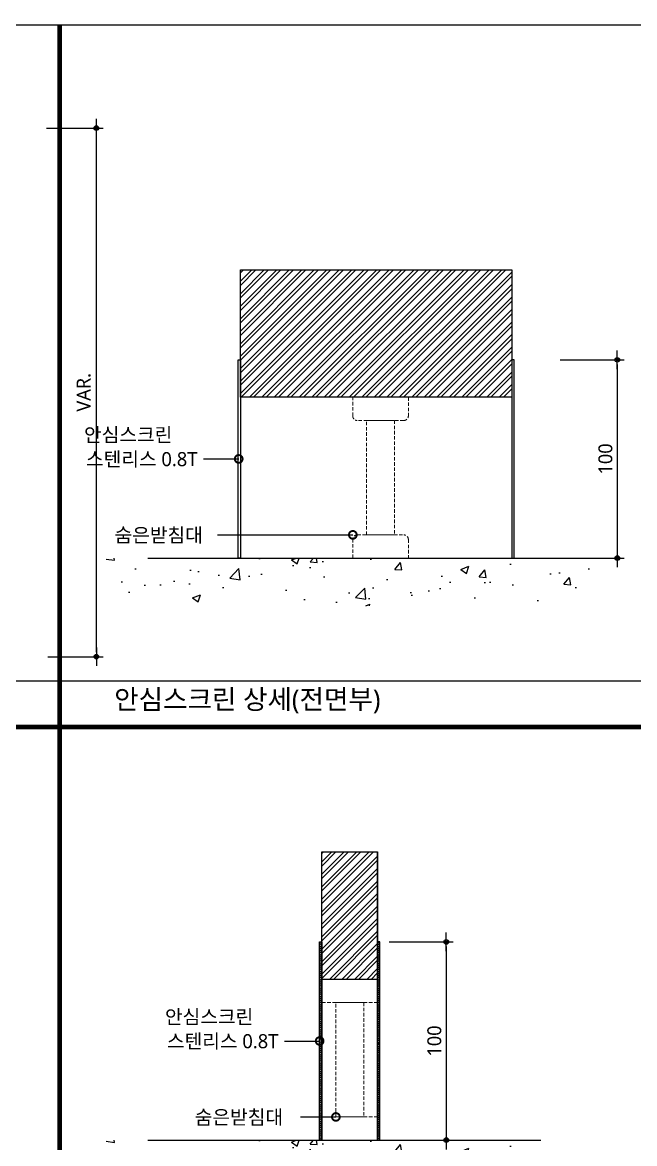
# Model space of a CAD drawing. Extents: x -256 to 8104, y -176 to 5714.
# Drawn here: x 4485 to 5805, y 3126 to 5543 of the extents above; entities that cross this region are included whole.
import ezdxf
from ezdxf.enums import TextEntityAlignment as Align

# ---------------------------------------------------------------- set-up
doc = ezdxf.new("R2010")
doc.units = 0
doc.header["$LTSCALE"] = 30
doc.linetypes.add('HIDDEN', pattern=[0.375, 0.25, -0.125])
doc.layers.get('0').update_dxf_attribs({"linetype": 'CONTINUOUS'})
doc.layers.get('DEFPOINTS').update_dxf_attribs({"linetype": 'CONTINUOUS'})
for name, color, linetype in [('DIM', 7, 'CONTINUOUS'), ('HAT', 8, 'CONTINUOUS'), ('HID', 9, 'HIDDEN'), ('TIT', 3, 'CONTINUOUS'), ('문자', 3, 'CONTINUOUS'), ('치수', 1, 'CONTINUOUS'), ('판넬', 2, 'CONTINUOUS'), ('해치', 8, 'CONTINUOUS')]:
    doc.layers.add(name, color=color, linetype=linetype)
doc.styles.add('돋움', font='malgun.ttf')
doc.dimstyles.new('10', dxfattribs={"dimscale": 10, "dimtxt": 3, "dimasz": 1, "dimexe": 1.5, "dimexo": 2, "dimgap": 1, "dimtad": 1, "dimdec": 0, "dimlunit": 6, "dimtxsty": '돋움', "dimblk": 'DIMDOT', "dimcen": -1, "dimdle": 1.5, "dimclrt": 3, "dimazin": 3, "dimtfac": 1, "dimtdec": 0, "dimtix": 1, "dimtmove": 2, "dimatfit": 3, "dimldrblk": 'DIMDOT', "dimarcsym": 0})

# ---------------------------------------------------------------- blocks, each defined once
blk = doc.blocks.new('DIMDOT')
at = {"linetype": 'Continuous'}
blk.add_line((-2, 0), (2, 0), dxfattribs=at)
for radius in [0.5, 0.25]:
    blk.add_circle((0, 0), radius, dxfattribs=at)
blk = doc.blocks.new('*D25')
at = {"layer": 'DEFPOINTS', "color": 0}
for p in [(4517.1, 5315.7), (4644.5, 5315.7), (4519.6, 4176)]:
    blk.add_point(p, dxfattribs=at)
at = {"layer": 'DIM', "color": 0, "lineweight": -2, "ltscale": 10}
for p, q in [((4537.1, 5315.7), (4659.5, 5315.7)), ((4644.5, 4186), (4644.5, 5305.7)), ((4539.6, 4176), (4659.5, 4176))]:
    blk.add_line(p, q, dxfattribs=at)
at = {"layer": 'DIM', "color": 0, "lineweight": -2, "xscale": 10, "yscale": 10, "zscale": 10}
for p, rotation in [((4644.5, 5315.7), 90), ((4644.5, 4176), 270)]:
    blk.add_blockref('DIMDOT', p, dxfattribs=dict(at, rotation=rotation))
at = {"layer": 'DIM', "color": 3, "insert": (4617.2, 4745.9), "char_height": 30, "attachment_point": 5, "rotation": 90, "style": '돋움'}
blk.add_mtext('VAR.', dxfattribs=at)
blk = doc.blocks.new('*D31')
at = {"layer": 'DEFPOINTS', "color": 0}
for p in [(5255.9, 3561.1), (5255.9, 3133.7), (5398.8, 3133.7)]:
    blk.add_point(p, dxfattribs=at)
at = {"layer": 'DIM', "color": 0, "lineweight": -2, "ltscale": 10}
for p, q in [((5275.9, 3561.1), (5413.8, 3561.1)), ((5398.8, 3551.1), (5398.8, 3143.7)), ((5275.9, 3133.7), (5413.8, 3133.7))]:
    blk.add_line(p, q, dxfattribs=at)
at = {"layer": 'DIM', "color": 0, "lineweight": -2, "xscale": 10, "yscale": 10, "zscale": 10}
for p, rotation in [((5398.8, 3561.1), 90), ((5398.8, 3133.7), 270)]:
    blk.add_blockref('DIMDOT', p, dxfattribs=dict(at, rotation=rotation))
at = {"layer": 'DIM', "color": 3, "insert": (5373.2, 3347.4), "char_height": 30, "attachment_point": 5, "rotation": 90, "style": '돋움'}
blk.add_mtext('100', dxfattribs=at)
blk = doc.blocks.new('_DOTSMALL')
at = {"color": 0, "linetype": 'ByBlock', "const_width": 0.5}
blk.add_lwpolyline([(-0.0625, 0, 1), (0.0625, 0, 1)], format="xyb", close=True, dxfattribs=at)
blk = doc.blocks.new('A$C63EC304E')
at = {"layer": '치수', "color": 1, "xscale": 2.5, "yscale": 2.5, "zscale": 2.5, "rotation": 234.3098741996962}
blk.add_blockref('_DOTSMALL', (0.31, 0.31), dxfattribs=at)
blk = doc.blocks.new('A$C2BC9653E')
at = {"layer": '치수', "xscale": 0.3333333333333333, "yscale": 0.3333333333333333, "zscale": 0.3333333333333333}
blk.add_blockref('A$C63EC304E', (0, 0), dxfattribs=at)
blk = doc.blocks.new('A$C7FC71301')
at = {"layer": '치수', "rotation": 180}
blk.add_blockref('A$C2BC9653E', (0.208, 0.208), dxfattribs=at)
blk = doc.blocks.new('A$C4A20372B')
at = {"layer": '치수'}
blk.add_blockref('A$C7FC71301', (0, 0), dxfattribs=at)
blk = doc.blocks.new('A$C566469F5')
at = {"layer": '치수'}
blk.add_blockref('A$C4A20372B', (0, 0), dxfattribs=at)
blk = doc.blocks.new('A$C7E317CD4')
at = {"layer": '해치', "xscale": 2, "yscale": 2, "zscale": 2}
blk.add_blockref('A$C566469F5', (0, 0), dxfattribs=at)
blk = doc.blocks.new('A$C601D7F27')
at = {"layer": '치수'}
blk.add_blockref('A$C7E317CD4', (0, 0), dxfattribs=at)
blk = doc.blocks.new('A$C38802C08')
at = {"layer": '치수'}
blk.add_blockref('A$C601D7F27', (0, 0), dxfattribs=at)
blk = doc.blocks.new('*D32')
at = {"layer": 'DEFPOINTS', "color": 0}
for p in [(5624.6, 4816), (5624.6, 4388.6), (5767.5, 4388.6)]:
    blk.add_point(p, dxfattribs=at)
at = {"layer": 'DIM', "color": 0, "lineweight": -2, "ltscale": 10}
for p, q in [((5644.6, 4816), (5782.5, 4816)), ((5767.5, 4806), (5767.5, 4398.6)), ((5644.6, 4388.6), (5782.5, 4388.6))]:
    blk.add_line(p, q, dxfattribs=at)
at = {"layer": 'DIM', "color": 0, "lineweight": -2, "xscale": 10, "yscale": 10, "zscale": 10}
for p, rotation in [((5767.5, 4816), 90), ((5767.5, 4388.6), 270)]:
    blk.add_blockref('DIMDOT', p, dxfattribs=dict(at, rotation=rotation))
at = {"layer": 'DIM', "color": 3, "insert": (5742, 4602.3), "char_height": 30, "attachment_point": 5, "rotation": 90, "style": '돋움'}
blk.add_mtext('100', dxfattribs=at)
blk = doc.blocks.new('FOLDING_06')
h = blk.add_hatch()
h.set_pattern_fill('ANSI31', color=2, style=0)
h.set_pattern_definition([(45, (3236.4292, 1596.907), (-2.245064, 2.245064), [])])
h.paths.add_polyline_path([(5130.9, 3561.1), (5125.9, 3561.1), (5125.9, 3349.5, -1), (5125.9, 3345.3), (5125.9, 3133.7), (5130.9, 3133.7)])
h.paths.add_polyline_path([(5255.9, 3345.3, -1), (5255.9, 3349.5), (5255.9, 3561.1), (5250.9, 3561.1), (5250.9, 3133.7), (5255.9, 3133.7)])
at = {"layer": 'HAT'}
h = blk.add_hatch(dxfattribs=at)
h.set_pattern_fill('ANSI32', color=256, scale=2, style=0)
h.set_pattern_definition([(45, (-8301.737, -243.082), (-13.470384, 13.470384), []), (45, (-8292.757, -243.082), (-13.470384, 13.470384), [])])
h.paths.add_polyline_path([(4955.2, 5009.8), (5540.5, 5009.8), (5540.5, 4735.2), (4955.2, 4735.2)])
h = blk.add_hatch(dxfattribs=at)
h.set_pattern_fill('ANSI32', color=256, scale=2, style=0)
h.set_pattern_definition([(45, (49.58, -243.082), (-13.470384, 13.470384), []), (45, (58.56, -243.082), (-13.470384, 13.470384), [])])
h.paths.add_polyline_path([(5250.9, 3754.9), (5130.9, 3754.9), (5130.9, 3480.3), (5250.9, 3480.3), (5250.9, 3561.1)])
at = {"layer": '해치'}
h = blk.add_hatch(dxfattribs=at)
h.set_pattern_fill('AR-CONC', color=256, style=0)
h.set_pattern_definition([(50, (3236.43, 2851.82), (182.185, -15.939), [19.05, -209.55]), (355, (3236.43, 2851.82), (-35.243, 191.057), [15.24, -167.64]), (100.451, (3251.61, 2850.5), (146.943, 175.117), [16.19, -178.09]), (46.184, (3236.43, 2902.62), (271.079, -42.042), [28.575, -314.325]), (96.636, (3259.02, 2899.12), (237.404, 247.426), [24.285, -267.135]), (351.184, (3236.43, 2902.62), (237.405, 247.425), [22.86, -251.46]), (21, (3261.83, 2889.92), (151.615, -102.2655), [19.05, -209.55]), (326, (3261.83, 2889.92), (61.802, 184.188), [15.24, -167.64]), (71.4514, (3274.46, 2881.4), (213.416, 81.923), [16.19, -178.09]), (37.5, (3236.43, 2851.824), (3.0886, 84.555), [0, -165.608, 0, -170.18, 0, -168.275]), (7.5, (3236.43, 2851.82), (66.8197, 100.1806), [0, -97.028, 0, -161.798, 0, -64.135]), (327.5, (3179.79, 2851.824), (135.5906, -5.7287), [0, -63.5, 0, -198.12, 0, -262.89]), (317.5, (3154.39, 2851.82), (148.129, 25.4265), [0, -82.55, 0, -131.572, 0, -186.69])])
h.paths.add_polyline_path([(5716, 4285.6), (5716, 4388.6), (4665.8, 4388.6), (4665.8, 4285.6)])
h = blk.add_hatch(dxfattribs=at)
h.set_pattern_fill('AR-CONC', color=256, style=0)
h.set_pattern_definition([(50, (3236.43, 1596.9), (182.185, -15.939), [19.05, -209.55]), (355, (3236.43, 1596.9), (-35.243, 191.057), [15.24, -167.64]), (100.451, (3251.61, 1595.58), (146.943, 175.117), [16.19, -178.09]), (46.184, (3236.43, 1647.7), (271.079, -42.042), [28.575, -314.325]), (96.636, (3259.02, 1644.2), (237.404, 247.426), [24.285, -267.135]), (351.184, (3236.43, 1647.7), (237.405, 247.425), [22.86, -251.46]), (21, (3261.83, 1635), (151.615, -102.2655), [19.05, -209.55]), (326, (3261.83, 1635), (61.802, 184.188), [15.24, -167.64]), (71.4514, (3274.46, 1626.49), (213.416, 81.923), [16.19, -178.09]), (37.5, (3236.43, 1596.91), (3.0886, 84.555), [0, -165.608, 0, -170.18, 0, -168.275]), (7.5, (3236.43, 1596.91), (66.8197, 100.1806), [0, -97.028, 0, -161.798, 0, -64.135]), (327.5, (3179.79, 1596.91), (135.5906, -5.7287), [0, -63.5, 0, -198.12, 0, -262.89]), (317.5, (3154.39, 1596.91), (148.129, 25.4265), [0, -82.55, 0, -131.572, 0, -186.69])])
h.paths.add_polyline_path([(5716, 3030.7), (5716, 3133.7), (4665.8, 3133.7), (4665.8, 3030.7)])
at = {"color": 2}
for p, q in [((4755.2, 4388.6), (5644.6, 4388.6)), ((4755.2, 3133.7), (5602.8, 3133.7))]:
    blk.add_line(p, q, dxfattribs=at)
at = {"color": 8}
blk.add_line((2518.8, 4124.2), (5866.6, 4124.2), dxfattribs=at)
at = {"color": 2}
for points in [[(-0.7, 5538.4), (7251.6, 5538.4), (7251.6, 0.1), (-0.7, 0.1)], [(-0.7, 5538.4), (7251.6, 5538.4), (7251.6, 0.1), (-0.7, 0.1)], [(-0.7, 5538.4), (7981.2, 5538.4), (7981.2, 0.1), (-0.7, 0.1)], [(4950.2, 4816), (4955.2, 4816), (4955.2, 4388.6), (4950.2, 4388.6)], [(5545.5, 4816), (5540.5, 4816), (5540.5, 4388.6), (5545.5, 4388.6)], [(5125.9, 3561.1), (5130.9, 3561.1), (5130.9, 3133.7), (5125.9, 3133.7)], [(5255.9, 3561.1), (5250.9, 3561.1), (5250.9, 3133.7), (5255.9, 3133.7)]]:
    blk.add_lwpolyline(points, close=True, dxfattribs=at)
at = {"color": 8, "const_width": 10}
for points in [[(4565.2, 2769.2), (4565.2, 5538.4)], [(2484.2, 4024.2), (5832, 4024.2)]]:
    blk.add_lwpolyline(points, dxfattribs=at)
at = {"layer": 'HID', "lineweight": 15}
for points in [[(5197.1, 4735.2), (5317.1, 4735.2), (5317.1, 4695.2, -0.414214), (5307.1, 4685.2), (5207.1, 4685.2, -0.414214), (5197.1, 4695.2)], [(5207.1, 4438.6), (5307.1, 4438.6, -0.414214), (5317.1, 4428.6), (5317.1, 4388.6), (5197.1, 4388.6), (5197.1, 4428.6, -0.414214)]]:
    blk.add_lwpolyline(points, format="xyb", close=True, dxfattribs=at)
for points in [[(5227.1, 4685.2), (5287.1, 4685.2), (5287.1, 4438.6), (5227.1, 4438.6)], [(5130.9, 3480.3), (5250.9, 3480.3), (5250.9, 3430.3), (5130.9, 3430.3)], [(5160.9, 3430.3), (5220.9, 3430.3), (5220.9, 3183.7), (5160.9, 3183.7)], [(5130.9, 3183.7), (5250.9, 3183.7), (5250.9, 3133.7), (5130.9, 3133.7)]]:
    blk.add_lwpolyline(points, close=True, dxfattribs=at)
at = {"layer": '치수'}
for p, q in [((4875.4, 4602.3), (4951.4, 4602.3)), ((4906, 4438.6), (5197.4, 4438.6)), ((5049.9, 3347.4), (5125.9, 3347.4)), ((5084.9, 3183.7), (5160.9, 3183.7))]:
    blk.add_line(p, q, dxfattribs=at)
at = {"layer": '판넬', "color": 1}
for p, q in [((5130.9, 3133.7), (5130.9, 3754.9)), ((5250.9, 3133.7), (5250.9, 3754.9))]:
    blk.add_line(p, q, dxfattribs=at)
for points in [[(4955.2, 5009.8), (5540.5, 5009.8), (5540.5, 4735.2), (4955.2, 4735.2)], [(5130.9, 3754.9), (5250.9, 3754.9), (5250.9, 3480.3), (5130.9, 3480.3)]]:
    blk.add_lwpolyline(points, close=True, dxfattribs=at)
at = {"layer": '해치', "xscale": 20, "yscale": 20, "zscale": 20}
for p in [(4947.2, 4598.1), (5193.2, 4434.4), (5121.7, 3343.2), (5156.7, 3179.5)]:
    blk.add_blockref('A$C38802C08', p, dxfattribs=at)
at = {"layer": 'TIT', "style": '돋움'}
blk.add_text('안심스크린 상세(전면부)', height=42, dxfattribs=at).set_placement((5257, 4063), align=Align.RIGHT)
at = {"layer": '문자', "style": '돋움'}
for s, p in [('안심스크린', (4713.1, 4655)), ('스텐리스 0.8T', (4742.3, 4602.2)), ('숨은받침대', (4778.9, 4438.4)), ('안심스크린', (4887.6, 3400.1)), ('스텐리스 0.8T', (4916.8, 3347.3)), ('숨은받침대', (4951.8, 3183.5))]:
    blk.add_text(s, height=30.34, dxfattribs=at).set_placement(p, align=Align.MIDDLE)
at = {"layer": 'DIM', "ltscale": 10}
dim = blk.add_linear_dim(base=(4644.5, 5315.7), p1=(4519.6, 4176), p2=(4517.1, 5315.7), angle=90, text='VAR.', dimstyle='10', dxfattribs=at)
dim.commit()
dim.dimension.update_dxf_attribs({"geometry": '*D25', "text_midpoint": (4617.2, 4745.9), "dimtype": 160})
for base, p1, p2, picture, middle in [((5767.5, 4388.6), (5624.6, 4816), (5624.6, 4388.6), '*D32', (5742, 4602.3)), ((5398.8, 3133.7), (5255.9, 3561.1), (5255.9, 3133.7), '*D31', (5373.2, 3347.4))]:
    dim = blk.add_linear_dim(base=base, p1=p1, p2=p2, angle=90, text='100', dimstyle='10', dxfattribs=at)
    dim.commit()
    dim.dimension.update_dxf_attribs({"geometry": picture, "text_midpoint": middle})

msp = doc.modelspace()

# ---------------------------------------------------------------- block references
msp.add_blockref('FOLDING_06', (0, 0))

doc.saveas('drawing.dxf')
